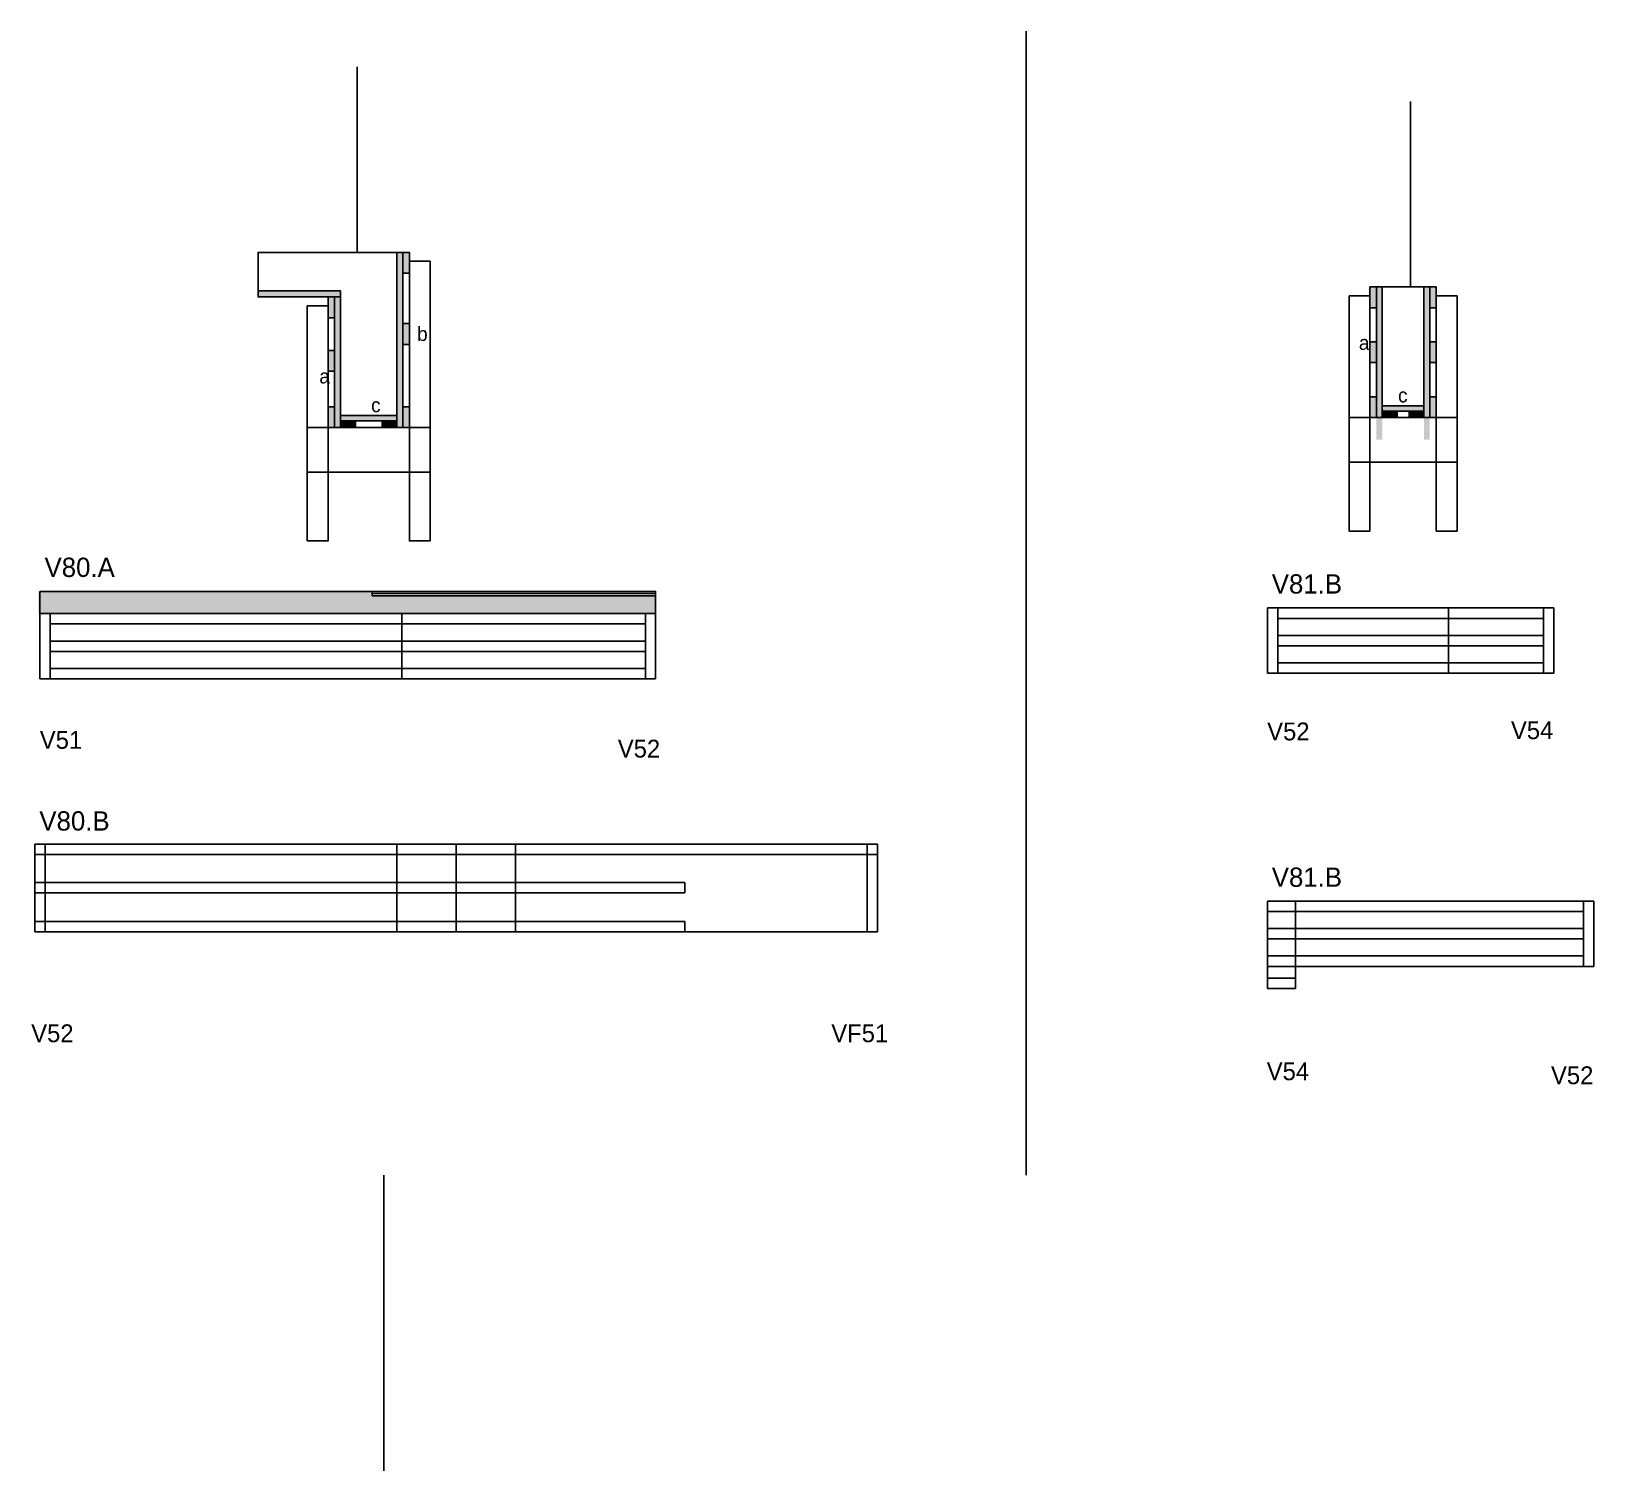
# Model space of a CAD drawing. Header units: metres. Extents: x 5921 to 6974, y 2829 to 3799.
import ezdxf

# ---------------------------------------------------------------- set-up
doc = ezdxf.new("R2010")
doc.units = ezdxf.units.M
for name, color, linetype in [('5', 7, 'Continuous'), ('CONCRETO', 7, 'Continuous'), ('COTA', 7, 'Continuous'), ('detalhes', 7, 'Continuous'), ('Hachura', 7, 'Continuous'), ('Madeira', 7, 'Continuous'), ('Painéis', 7, 'Continuous'), ('SARR_2.2x7', 7, 'Continuous'), ('SARR_3.5x7', 7, 'Continuous'), ('SARR_EDITAR', 7, 'Continuous'), ('Texto Seção', 7, 'Continuous')]:
    doc.layers.add(name, color=color, linetype=linetype)

msp = doc.modelspace()

# ---------------------------------------------------------------- hatches: boundary and pattern name
at = {"layer": 'COTA'}
h = msp.add_hatch(color=7, dxfattribs=at)
h.dxf.hatch_style = 1
h.paths.add_polyline_path([(6150.9, 3418.4), (6150.9, 3421.4), (6150.9, 3421.4), (5925.7, 3421.4), (5925.7, 3421.4), (5925.9, 3406.4), (5925.9, 3406.4), (6341.9, 3406.4), (6341.9, 3406.4), (6341.9, 3418.4), (6341.9, 3418.4), (6150.9, 3418.4)])
at = {"layer": 'Hachura'}
h = msp.add_hatch(color=7, dxfattribs=at)
h.dxf.hatch_style = 1
h.paths.add_polyline_path([(6171.5, 3649.8), (6167.5, 3649.8), (6167.5, 3649.8), (6167.5, 3531.8), (6167.5, 3531.8), (6171.5, 3531.8), (6171.5, 3531.8), (6171.5, 3649.8)])
h = msp.add_hatch(color=7, dxfattribs=at)
h.dxf.hatch_style = 1
h.paths.add_polyline_path([(6171.5, 3635.8), (6175.9, 3635.8), (6175.9, 3635.8), (6175.9, 3649.8), (6175.9, 3649.8), (6171.5, 3649.8), (6171.5, 3649.8), (6171.5, 3635.8)])
h = msp.add_hatch(color=7, dxfattribs=at)
h.dxf.hatch_style = 1
h.paths.add_polyline_path([(6129.5, 3619.8), (6129.5, 3623.8), (6129.5, 3623.8), (6073.9, 3623.8), (6073.9, 3623.8), (6073.9, 3619.8), (6073.9, 3619.8), (6129.5, 3619.8)])
h = msp.add_hatch(color=7, dxfattribs=at)
h.dxf.hatch_style = 1
h.paths.add_polyline_path([(6827.7, 3612.5), (6823.3, 3612.5), (6823.3, 3612.5), (6823.3, 3626.5), (6823.3, 3626.5), (6827.7, 3626.5), (6827.7, 3626.5), (6827.7, 3612.5)])
h = msp.add_hatch(color=7, dxfattribs=at)
h.dxf.hatch_style = 1
h.paths.add_polyline_path([(6831.7, 3626.5), (6827.7, 3626.5), (6827.7, 3626.5), (6827.7, 3523.5), (6827.7, 3523.5), (6831.7, 3523.5), (6831.7, 3523.5), (6831.7, 3626.5)])
h = msp.add_hatch(color=7, dxfattribs=at)
h.dxf.hatch_style = 1
h.paths.add_polyline_path([(6863.7, 3626.5), (6859.7, 3626.5), (6859.7, 3626.5), (6859.7, 3523.5), (6859.7, 3523.5), (6863.7, 3523.5), (6863.7, 3523.5), (6863.7, 3626.5)])
h = msp.add_hatch(color=7, dxfattribs=at)
h.dxf.hatch_style = 1
h.paths.add_polyline_path([(6863.7, 3612.5), (6868.1, 3612.5), (6868.1, 3612.5), (6868.1, 3626.5), (6868.1, 3626.5), (6863.7, 3626.5), (6863.7, 3626.5), (6863.7, 3612.5)])
h = msp.add_hatch(color=7, dxfattribs=at)
h.dxf.hatch_style = 1
h.paths.add_polyline_path([(6121.1, 3605.8), (6125.5, 3605.8), (6125.5, 3605.8), (6125.5, 3619.8), (6125.5, 3619.8), (6121.1, 3619.8), (6121.1, 3619.8), (6121.1, 3605.8)])
h = msp.add_hatch(color=7, dxfattribs=at)
h.dxf.hatch_style = 1
h.paths.add_polyline_path([(6129.5, 3621.8), (6125.5, 3621.8), (6125.5, 3621.8), (6125.5, 3531.8), (6125.5, 3531.8), (6129.5, 3531.8), (6129.5, 3531.8), (6129.5, 3621.8)])
h = msp.add_hatch(color=7, dxfattribs=at)
h.dxf.hatch_style = 1
h.paths.add_polyline_path([(6171.5, 3587.8), (6175.9, 3587.8), (6175.9, 3587.8), (6175.9, 3601.8), (6175.9, 3601.8), (6171.5, 3601.8), (6171.5, 3601.8), (6171.5, 3587.8)])
h = msp.add_hatch(color=7, dxfattribs=at)
h.dxf.hatch_style = 1
h.paths.add_polyline_path([(6121.1, 3569.8), (6125.5, 3569.8), (6125.5, 3569.8), (6125.5, 3583.8), (6125.5, 3583.8), (6121.1, 3583.8), (6121.1, 3583.8), (6121.1, 3569.8)])
h = msp.add_hatch(color=7, dxfattribs=at)
h.dxf.hatch_style = 1
h.paths.add_polyline_path([(6827.7, 3575.5), (6823.3, 3575.5), (6823.3, 3575.5), (6823.3, 3589.5), (6823.3, 3589.5), (6827.7, 3589.5), (6827.7, 3589.5), (6827.7, 3575.5)])
h = msp.add_hatch(color=7, dxfattribs=at)
h.dxf.hatch_style = 1
h.paths.add_polyline_path([(6863.7, 3575.5), (6868.1, 3575.5), (6868.1, 3575.5), (6868.1, 3589.5), (6868.1, 3589.5), (6863.7, 3589.5), (6863.7, 3589.5), (6863.7, 3575.5)])
h = msp.add_hatch(color=7, dxfattribs=at)
h.dxf.hatch_style = 1
h.paths.add_polyline_path([(6827.7, 3538.5), (6823.3, 3538.5), (6823.3, 3538.5), (6823.3, 3552.5), (6823.3, 3552.5), (6827.7, 3552.5), (6827.7, 3552.5), (6827.7, 3538.5)])
h = msp.add_hatch(color=7, dxfattribs=at)
h.dxf.hatch_style = 1
h.paths.add_polyline_path([(6863.7, 3538.5), (6868.1, 3538.5), (6868.1, 3538.5), (6868.1, 3552.5), (6868.1, 3552.5), (6863.7, 3552.5), (6863.7, 3552.5), (6863.7, 3538.5)])
h = msp.add_hatch(color=7, dxfattribs=at)
h.dxf.hatch_style = 1
h.paths.add_polyline_path([(6121.1, 3531.8), (6125.5, 3531.8), (6125.5, 3531.8), (6125.5, 3545.8), (6125.5, 3545.8), (6121.1, 3545.8), (6121.1, 3545.8), (6121.1, 3531.8)])
h = msp.add_hatch(color=7, dxfattribs=at)
h.dxf.hatch_style = 1
h.paths.add_polyline_path([(6167.5, 3536.2), (6167.5, 3539.8), (6167.5, 3539.8), (6129.5, 3539.8), (6129.5, 3539.8), (6129.5, 3536.2), (6129.5, 3536.2), (6167.5, 3536.2)])
h = msp.add_hatch(color=7, dxfattribs=at)
h.dxf.hatch_style = 1
h.paths.add_polyline_path([(6171.5, 3531.8), (6175.9, 3531.8), (6175.9, 3531.8), (6175.9, 3545.8), (6175.9, 3545.8), (6171.5, 3545.8), (6171.5, 3545.8), (6171.5, 3531.8)])
h = msp.add_hatch(color=7, dxfattribs=at)
h.dxf.hatch_style = 1
h.paths.add_polyline_path([(6859.7, 3542.9), (6859.7, 3546.5), (6859.7, 3546.5), (6831.7, 3546.5), (6831.7, 3546.5), (6831.7, 3542.9), (6831.7, 3542.9), (6859.7, 3542.9)])
h = msp.add_hatch(color=7, dxfattribs=at)
h.dxf.hatch_style = 1
h.paths.add_polyline_path([(6831.7, 3538.5), (6831.7, 3542.9), (6831.7, 3542.9), (6841.7, 3542.9), (6841.7, 3542.9), (6841.7, 3538.5), (6841.7, 3538.5), (6831.7, 3538.5)])
h = msp.add_hatch(color=7, dxfattribs=at)
h.dxf.hatch_style = 1
h.paths.add_polyline_path([(6859.7, 3538.5), (6859.7, 3542.9), (6859.7, 3542.9), (6849.7, 3542.9), (6849.7, 3542.9), (6849.7, 3538.5), (6849.7, 3538.5), (6859.7, 3538.5)])
h = msp.add_hatch(color=7, dxfattribs=at)
h.dxf.hatch_style = 1
h.paths.add_polyline_path([(6129.5, 3531.8), (6129.5, 3536.2), (6129.5, 3536.2), (6139.5, 3536.2), (6139.5, 3536.2), (6139.5, 3531.8), (6139.5, 3531.8), (6129.5, 3531.8)])
h = msp.add_hatch(color=7, dxfattribs=at)
h.dxf.hatch_style = 1
h.paths.add_polyline_path([(6167.5, 3531.8), (6167.5, 3536.2), (6167.5, 3536.2), (6157.5, 3536.2), (6157.5, 3536.2), (6157.5, 3531.8), (6157.5, 3531.8), (6167.5, 3531.8)])

# ---------------------------------------------------------------- linework, layer by layer
at = {"color": 7, "lineweight": 25}
msp.add_line((6158.8, 2828.8), (6158.8, 3028.1), dxfattribs=at)
at = {"layer": 'CONCRETO', "color": 7, "lineweight": 25}
for points in [[(6073.9, 3623.8), (6073.9, 3649.8), (6129.5, 3649.8), (6129.5, 3649.8), (6167.5, 3649.8), (6167.5, 3539.8), (6129.5, 3539.8), (6129.5, 3623.8)], [(6831.7, 3626.5), (6831.7, 3626.5), (6859.7, 3626.5), (6859.7, 3598.5), (6859.7, 3598.5), (6859.7, 3546.5), (6831.7, 3546.5), (6831.7, 3626.5)]]:
    msp.add_lwpolyline(points, close=True, dxfattribs=at)
at = {"layer": 'COTA', "color": 7, "lineweight": 25}
for p, q in [((6591.6, 3798.8), (6591.6, 3028.1)), ((5926.9, 3406.4), (5926.9, 3421.4)), ((6150.9, 3421.4), (5926.9, 3421.4)), ((6341.9, 3418.4), (6341.9, 3406.4)), ((6773.2, 3168.7), (6754.2, 3168.7))]:
    msp.add_line(p, q, dxfattribs=at)
at = {"layer": 'Defpoints', "color": 7, "lineweight": 25}
for p, q in [((6140.7, 3649.8), (6140.7, 3774.8)), ((6850.7, 3626.5), (6850.7, 3751.5))]:
    msp.add_line(p, q, dxfattribs=at)
at = {"layer": 'Madeira', "color": 7, "lineweight": 25}
for points in [[(6171.5, 3635.8), (6175.9, 3635.8), (6175.9, 3649.8), (6171.5, 3649.8)], [(6827.7, 3612.5), (6823.3, 3612.5), (6823.3, 3626.5), (6827.7, 3626.5)], [(6863.7, 3612.5), (6868.1, 3612.5), (6868.1, 3626.5), (6863.7, 3626.5)], [(6121.1, 3605.8), (6125.5, 3605.8), (6125.5, 3619.8), (6121.1, 3619.8)], [(6171.5, 3587.8), (6175.9, 3587.8), (6175.9, 3601.8), (6171.5, 3601.8)], [(6121.1, 3569.8), (6125.5, 3569.8), (6125.5, 3583.8), (6121.1, 3583.8)], [(6827.7, 3575.5), (6823.3, 3575.5), (6823.3, 3589.5), (6827.7, 3589.5)], [(6863.7, 3575.5), (6868.1, 3575.5), (6868.1, 3589.5), (6863.7, 3589.5)], [(6827.7, 3538.5), (6823.3, 3538.5), (6823.3, 3552.5), (6827.7, 3552.5)], [(6863.7, 3538.5), (6868.1, 3538.5), (6868.1, 3552.5), (6863.7, 3552.5)], [(6121.1, 3531.8), (6125.5, 3531.8), (6125.5, 3545.8), (6121.1, 3545.8)], [(6171.5, 3531.8), (6175.9, 3531.8), (6175.9, 3545.8), (6171.5, 3545.8)], [(6831.7, 3538.5), (6831.7, 3542.9), (6841.7, 3542.9), (6841.7, 3538.5)], [(6859.7, 3538.5), (6859.7, 3542.9), (6849.7, 3542.9), (6849.7, 3538.5)], [(6129.5, 3531.8), (6129.5, 3536.2), (6139.5, 3536.2), (6139.5, 3531.8)], [(6167.5, 3531.8), (6167.5, 3536.2), (6157.5, 3536.2), (6157.5, 3531.8)]]:
    msp.add_lwpolyline(points, close=True, dxfattribs=at)
at = {"layer": 'Painéis', "color": 7, "lineweight": 25}
for p, q in [((5926.9, 3406.4), (6341.9, 3406.4)), ((5926.9, 3362.4), (5926.9, 3406.4)), ((6170.9, 3362.4), (6170.9, 3406.4)), ((6341.9, 3362.4), (6341.9, 3406.4)), ((6754.2, 3410.2), (6947.2, 3410.2)), ((6754.2, 3366.2), (6754.2, 3410.2)), ((6876.2, 3366.2), (6876.2, 3410.2)), ((6947.2, 3366.2), (6947.2, 3410.2)), ((5926.9, 3362.4), (6341.9, 3362.4)), ((6754.2, 3366.2), (6947.2, 3366.2)), ((5923.5, 3251), (6491.5, 3251)), ((5923.5, 3192), (5923.5, 3251)), ((6167.5, 3192), (6167.5, 3251)), ((6207.5, 3192), (6207.5, 3251)), ((6247.5, 3192), (6247.5, 3251)), ((6491.5, 3192), (6491.5, 3251)), ((6754.2, 3212.7), (6974.2, 3212.7)), ((6754.2, 3153.7), (6754.2, 3212.7)), ((6773.2, 3153.7), (6773.2, 3212.7)), ((6974.2, 3168.7), (6974.2, 3212.7)), ((5923.5, 3192), (6491.5, 3192)), ((6773.2, 3168.7), (6974.2, 3168.7)), ((6754.2, 3153.7), (6773.2, 3153.7))]:
    msp.add_line(p, q, dxfattribs=at)
for points in [[(6171.5, 3649.8), (6167.5, 3649.8), (6167.5, 3531.8), (6171.5, 3531.8)], [(6129.5, 3619.8), (6129.5, 3623.8), (6073.9, 3623.8), (6073.9, 3619.8)], [(6827.7, 3626.5), (6831.7, 3626.5), (6831.7, 3538.5), (6827.7, 3538.5)], [(6863.7, 3626.5), (6859.7, 3626.5), (6859.7, 3538.5), (6863.7, 3538.5)], [(6125.5, 3619.8), (6129.5, 3619.8), (6129.5, 3531.8), (6125.5, 3531.8)], [(6167.5, 3536.2), (6167.5, 3539.8), (6129.5, 3539.8), (6129.5, 3536.2)], [(6859.7, 3542.9), (6859.7, 3546.5), (6831.7, 3546.5), (6831.7, 3542.9)], [(6150.9, 3421.4), (6341.9, 3421.4), (6341.9, 3418.4), (6150.9, 3418.4)]]:
    msp.add_lwpolyline(points, close=True, dxfattribs=at)
at = {"layer": 'SARR_2.2x7', "color": 7, "lineweight": 25}
for p, q in [((5933.9, 3362.4), (5933.9, 3406.4)), ((6335, 3362.4), (6335, 3406.4)), ((6761.2, 3366.2), (6761.2, 3410.2)), ((6761.2, 3403.2), (6876.2, 3403.2)), ((6876.2, 3403.2), (6940.3, 3403.2)), ((6940.3, 3366.2), (6940.3, 3410.2)), ((5933.9, 3399.4), (6170.9, 3399.4)), ((6170.9, 3399.4), (6335, 3399.4)), ((6761.2, 3391.7), (6876.2, 3391.7)), ((6876.2, 3391.7), (6940.3, 3391.7)), ((5933.9, 3387.9), (6170.9, 3387.9)), ((5933.9, 3380.9), (6170.9, 3380.9)), ((6170.9, 3387.9), (6335, 3387.9)), ((6170.9, 3380.9), (6335, 3380.9)), ((6761.2, 3384.7), (6876.2, 3384.7)), ((6876.2, 3384.7), (6940.3, 3384.7)), ((6761.2, 3373.2), (6876.2, 3373.2)), ((6876.2, 3373.2), (6940.3, 3373.2)), ((5933.9, 3369.4), (6170.9, 3369.4)), ((6170.9, 3369.4), (6335, 3369.4)), ((5923.5, 3244), (6207.5, 3244)), ((5930.5, 3192), (5930.5, 3251)), ((6207.5, 3244), (6491.5, 3244)), ((6484.5, 3192), (6484.5, 3251)), ((5923.5, 3225.3), (6207.5, 3225.3)), ((6207.5, 3225.3), (6361.5, 3225.3)), ((6361.5, 3225.3), (6361.5, 3218.3)), ((5923.5, 3218.3), (6207.5, 3218.3)), ((6207.5, 3218.3), (6361.5, 3218.3)), ((6967.3, 3168.7), (6967.3, 3212.7)), ((6754.2, 3205.7), (6876.2, 3205.7)), ((6876.2, 3205.7), (6967.3, 3205.7)), ((5923.5, 3199), (6207.5, 3199)), ((6207.5, 3199), (6361.5, 3199)), ((6361.5, 3199), (6361.5, 3192)), ((6754.2, 3194.2), (6876.2, 3194.2)), ((6876.2, 3194.2), (6967.3, 3194.2)), ((6754.2, 3187.2), (6876.2, 3187.2)), ((6876.2, 3187.2), (6967.3, 3187.2)), ((6754.2, 3175.7), (6876.2, 3175.7)), ((6876.2, 3175.7), (6967.3, 3175.7)), ((6754.2, 3160.7), (6773.2, 3160.7))]:
    msp.add_line(p, q, dxfattribs=at)
at = {"layer": 'SARR_3.5x7', "color": 7, "lineweight": 25}
for points in [[(6189.9, 3643.8), (6175.9, 3643.8), (6175.9, 3455.4), (6189.9, 3455.4)], [(6107.1, 3613.8), (6121.1, 3613.8), (6121.1, 3455.4), (6107.1, 3455.4)], [(6809.3, 3620.5), (6823.3, 3620.5), (6823.3, 3462), (6809.3, 3462)], [(6882.1, 3620.5), (6868.1, 3620.5), (6868.1, 3462), (6882.1, 3462)], [(6107.1, 3531.8), (6189.9, 3531.8), (6189.9, 3501.8), (6107.1, 3501.8)], [(6809.3, 3538.5), (6882.1, 3538.5), (6882.1, 3508.4), (6809.3, 3508.4)]]:
    msp.add_lwpolyline(points, close=True, dxfattribs=at)
at = {"layer": 'SARR_EDITAR', "color": 7, "lineweight": 25}
msp.add_line((6341.9, 3419.9), (6150.9, 3419.9), dxfattribs=at)

# ---------------------------------------------------------------- texts
at = {"layer": '5', "color": 7, "lineweight": 25}
for s, p in [('V52', (6754.1, 3321)), ('V54', (6918.4, 3321.8)), ('V51', (5926.8, 3315.3)), ('V52', (6316.4, 3309.4)), ('V52', (5921, 3117.6)), ('VF51', (6460.3, 3117.6)), ('V54', (6753.8, 3092)), ('V52', (6945.4, 3089.3))]:
    msp.add_text(s, height=12, dxfattribs=at).set_placement(p)
at = {"layer": 'detalhes', "color": 7, "lineweight": 25}
for s, p in [('b', (6181.1, 3590.1)), ('a', (6815.9, 3584.1)), ('a', (6115.2, 3561.5)), ('c', (6150.1, 3542.1)), ('c', (6842.3, 3548.7))]:
    msp.add_text(s, height=9.6, dxfattribs=at).set_placement(p)
at = {"layer": 'Texto Seção', "color": 7, "lineweight": 25}
for s, p in [('V80.A', (5930, 3431.1)), ('V81.B', (6757.2, 3419.9)), ('V80.B', (5926.5, 3260.2)), ('V81.B', (6757.2, 3222.3))]:
    msp.add_text(s, height=13, dxfattribs=at).set_placement(p)

doc.saveas('drawing.dxf')
